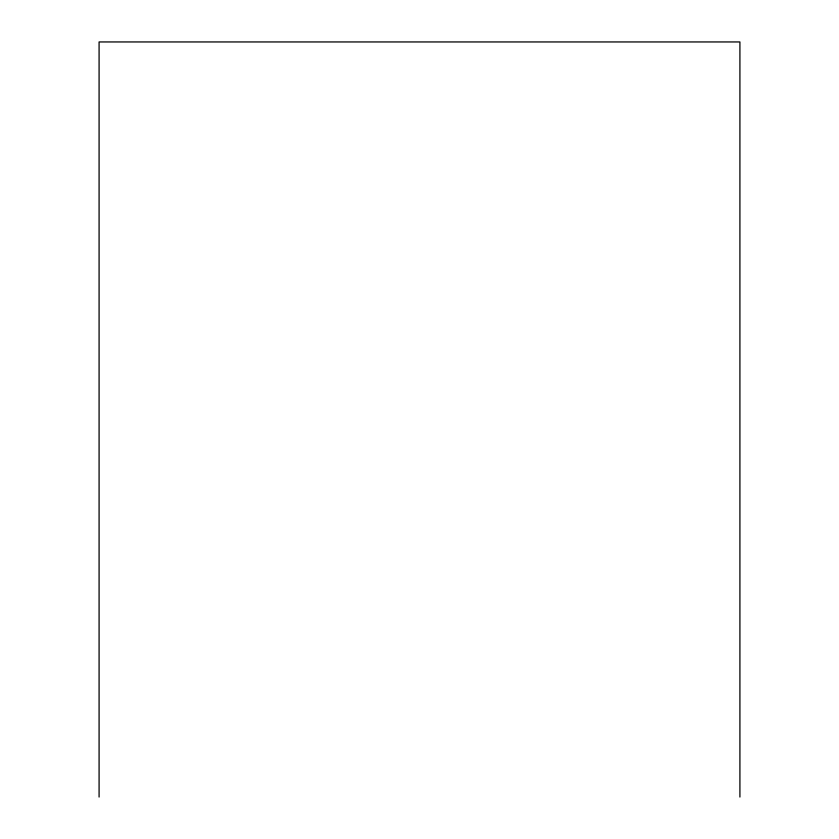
<?xml version="1.0" encoding="UTF-8"?>
<svg xmlns="http://www.w3.org/2000/svg" width="839" height="839" viewBox="0 0 839 839"><rect width="100%" height="100%" fill="white"/><g stroke="black" fill="none" stroke-linecap="round" stroke-linejoin="round"><path stroke-width="1.26" d="M739.914 797.05L739.914 41.95L99.086 41.95L99.086 797.05"/></g></svg>
